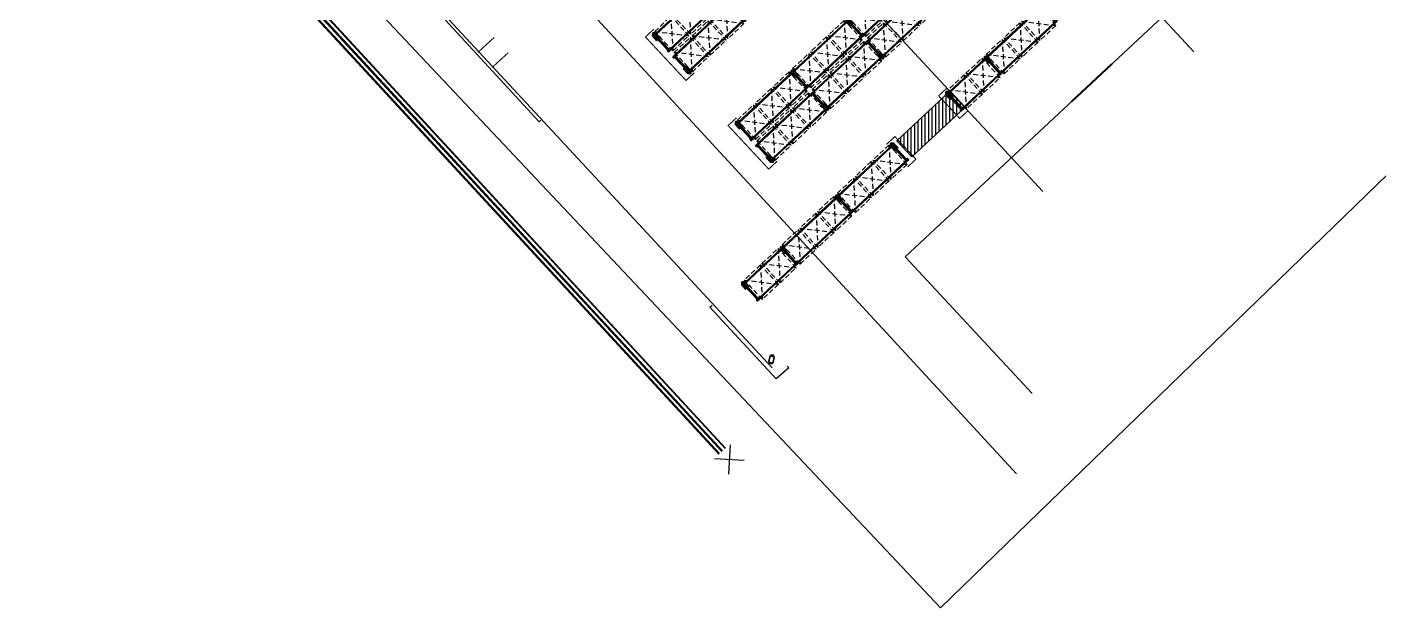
# Model space of a CAD drawing. Header units: millimetres. Extents: x 13 to 166, y 58 to 179.
# Drawn here: x 74 to 135.3, y 58.3 to 84.7 of the extents above; entities that cross this region are included whole.
import ezdxf

# ---------------------------------------------------------------- set-up
doc = ezdxf.new("R2010")
doc.units = ezdxf.units.MM
doc.linetypes.add('12_13_14_SB-E17-AR-A01_A02_A03-A$0$DASHED2', pattern=[0.375, 0.25, -0.125])
doc.linetypes.add('DASHED', pattern=[817.52, 545.02, -272.5])
for name, color, linetype in [('Rack Mecalux 2300mm (MVA-VLZ)', 5, 'Continuous'), ('Rack Mecalux 3300mm (MVA-VLZ)', 5, 'Continuous'), ('Rejas', 1, 'Continuous')]:
    doc.layers.add(name, color=color, linetype=linetype)

# ---------------------------------------------------------------- blocks, each defined once
blk = doc.blocks.new('Rack 3300mm Sistema Mecalux REFORZADO 100mm')
at = {"color": 252}
for p, q in [((2137.489959, 1281.825612), (2137.489959, 1281.880612)), ((2137.494959, 1281.885612), (2137.639359, 1281.885612)), ((2137.517159, 1281.805612), (2137.509959, 1281.805612)), ((2137.530331, 1281.75047), (2137.567135, 1281.75047)), ((2137.624359, 1281.805612), (2137.617159, 1281.805612)), ((2140.938359, 1281.881862), (2137.620359, 1281.881862)), ((2140.929359, 1281.836862), (2137.629359, 1281.836862)), ((2137.644359, 1281.880612), (2137.644359, 1281.825612)), ((2140.914359, 1281.880612), (2140.914359, 1281.825612)), ((2141.063759, 1281.885612), (2140.919359, 1281.885612)), ((2140.934359, 1281.805612), (2140.941559, 1281.805612)), ((2141.028386, 1281.75047), (2140.991583, 1281.75047)), ((2141.041559, 1281.805612), (2141.048759, 1281.805612)), ((2141.068759, 1281.825612), (2141.068759, 1281.880612)), ((2137.517159, 1280.960112), (2137.509959, 1280.960112)), ((2137.603986, 1281.015253), (2137.567183, 1281.015253)), ((2137.624359, 1280.960112), (2137.617159, 1280.960112)), ((2140.934359, 1280.960112), (2140.941559, 1280.960112)), ((2140.954731, 1281.015253), (2140.991535, 1281.015253)), ((2141.041559, 1280.960112), (2141.048759, 1280.960112)), ((2137.489959, 1280.940112), (2137.489959, 1280.885112)), ((2137.494959, 1280.880112), (2137.639359, 1280.880112)), ((2140.938359, 1280.883862), (2137.620359, 1280.883862)), ((2140.929359, 1280.928862), (2137.629359, 1280.928862)), ((2137.644359, 1280.885112), (2137.644359, 1280.940112)), ((2140.914359, 1280.885112), (2140.914359, 1280.940112)), ((2141.063759, 1280.880112), (2140.919359, 1280.880112)), ((2141.068759, 1280.940112), (2141.068759, 1280.885112))]:
    blk.add_line(p, q, dxfattribs=at)
at = {"color": 252, "lineweight": 30}
for p, q in [((2137.517159, 1281.859103), (2137.517159, 1281.878539)), ((2137.517159, 1281.791319), (2137.517159, 1281.810754)), ((2137.528829, 1281.845578), (2137.518661, 1281.85553)), ((2137.528829, 1281.777793), (2137.518661, 1281.787746)), ((2137.527409, 1281.882289), (2137.520909, 1281.882289)), ((2137.527409, 1281.814504), (2137.520909, 1281.814504)), ((2137.526581, 1281.814504), (2137.521301, 1281.814504)), ((2137.526581, 1281.74672), (2137.521301, 1281.74672)), ((2137.549812, 1281.882289), (2137.527409, 1281.882289)), ((2137.549812, 1281.814504), (2137.527409, 1281.814504)), ((2137.530331, 1281.836539), (2137.530331, 1281.842004)), ((2137.530331, 1281.828539), (2137.530331, 1281.836539)), ((2137.530331, 1281.828539), (2137.530331, 1281.818254)), ((2137.530331, 1281.768754), (2137.530331, 1281.77422)), ((2137.530331, 1281.760754), (2137.530331, 1281.768754)), ((2137.530331, 1281.760754), (2137.530331, 1281.75047)), ((2137.543909, 1281.882289), (2137.550267, 1281.882289)), ((2137.543909, 1281.814504), (2137.550267, 1281.814504)), ((2137.576883, 1281.879562), (2137.557435, 1281.879562)), ((2137.576883, 1281.811778), (2137.557435, 1281.811778)), ((2137.584506, 1281.882289), (2137.606909, 1281.882289)), ((2137.584506, 1281.814504), (2137.606909, 1281.814504)), ((2137.603986, 1281.836539), (2137.603986, 1281.842004)), ((2137.603986, 1281.828539), (2137.603986, 1281.836539)), ((2137.603986, 1281.828539), (2137.603986, 1281.818254)), ((2137.603986, 1281.768754), (2137.603986, 1281.77422)), ((2137.603986, 1281.760754), (2137.603986, 1281.768754)), ((2137.603986, 1281.760754), (2137.603986, 1281.75047)), ((2137.605489, 1281.845578), (2137.615656, 1281.85553)), ((2137.605489, 1281.777793), (2137.615656, 1281.787746)), ((2137.606909, 1281.882289), (2137.613409, 1281.882289)), ((2137.606909, 1281.814504), (2137.613409, 1281.814504)), ((2137.607736, 1281.814504), (2137.613017, 1281.814504)), ((2137.607736, 1281.74672), (2137.613017, 1281.74672)), ((2137.617159, 1281.859103), (2137.617159, 1281.878539)), ((2137.617159, 1281.791319), (2137.617159, 1281.810754)), ((2140.941559, 1281.859103), (2140.941559, 1281.878539)), ((2140.941559, 1281.791319), (2140.941559, 1281.810754)), ((2140.953229, 1281.845578), (2140.943061, 1281.85553)), ((2140.953229, 1281.777793), (2140.943061, 1281.787746)), ((2140.951809, 1281.882289), (2140.945309, 1281.882289)), ((2140.951809, 1281.814504), (2140.945309, 1281.814504)), ((2140.950981, 1281.814504), (2140.945701, 1281.814504)), ((2140.950981, 1281.74672), (2140.945701, 1281.74672)), ((2140.974212, 1281.882289), (2140.951809, 1281.882289)), ((2140.974212, 1281.814504), (2140.951809, 1281.814504)), ((2140.954731, 1281.836539), (2140.954731, 1281.842004)), ((2140.954731, 1281.828539), (2140.954731, 1281.836539)), ((2140.954731, 1281.828539), (2140.954731, 1281.818254)), ((2140.954731, 1281.768754), (2140.954731, 1281.77422)), ((2140.954731, 1281.760754), (2140.954731, 1281.768754)), ((2140.954731, 1281.760754), (2140.954731, 1281.75047)), ((2140.981835, 1281.879562), (2141.001283, 1281.879562)), ((2140.981835, 1281.811778), (2141.001283, 1281.811778)), ((2141.014809, 1281.882289), (2141.008451, 1281.882289)), ((2141.014809, 1281.814504), (2141.008451, 1281.814504)), ((2141.008906, 1281.882289), (2141.031309, 1281.882289)), ((2141.008906, 1281.814504), (2141.031309, 1281.814504)), ((2141.028386, 1281.836539), (2141.028386, 1281.842004)), ((2141.028386, 1281.828539), (2141.028386, 1281.836539)), ((2141.028386, 1281.828539), (2141.028386, 1281.818254)), ((2141.028386, 1281.768754), (2141.028386, 1281.77422)), ((2141.028386, 1281.760754), (2141.028386, 1281.768754)), ((2141.028386, 1281.760754), (2141.028386, 1281.75047)), ((2141.029889, 1281.845578), (2141.040056, 1281.85553)), ((2141.029889, 1281.777793), (2141.040056, 1281.787746)), ((2141.031309, 1281.882289), (2141.037809, 1281.882289)), ((2141.031309, 1281.814504), (2141.037809, 1281.814504)), ((2141.032136, 1281.814504), (2141.037417, 1281.814504)), ((2141.032136, 1281.74672), (2141.037417, 1281.74672)), ((2141.041559, 1281.859103), (2141.041559, 1281.878539)), ((2141.041559, 1281.791319), (2141.041559, 1281.810754)), ((2137.517159, 1280.974404), (2137.517159, 1280.954969)), ((2137.528829, 1280.98793), (2137.518661, 1280.977977)), ((2137.527409, 1280.951219), (2137.520909, 1280.951219)), ((2137.526581, 1281.019003), (2137.521301, 1281.019003)), ((2137.526581, 1280.951219), (2137.521301, 1280.951219)), ((2137.549812, 1280.951219), (2137.527409, 1280.951219)), ((2137.530331, 1281.004969), (2137.530331, 1281.015253)), ((2137.530331, 1281.004969), (2137.530331, 1280.996969)), ((2137.530331, 1280.996969), (2137.530331, 1280.991503)), ((2137.530331, 1280.937184), (2137.530331, 1280.947469)), ((2137.543909, 1280.951219), (2137.550267, 1280.951219)), ((2137.576883, 1280.953945), (2137.557435, 1280.953945)), ((2137.584506, 1280.951219), (2137.606909, 1280.951219)), ((2137.603986, 1281.004969), (2137.603986, 1281.015253)), ((2137.603986, 1281.004969), (2137.603986, 1280.996969)), ((2137.603986, 1280.996969), (2137.603986, 1280.991503)), ((2137.603986, 1280.937184), (2137.603986, 1280.947469)), ((2137.605489, 1280.98793), (2137.615656, 1280.977977)), ((2137.606909, 1280.951219), (2137.613409, 1280.951219)), ((2137.607736, 1281.019003), (2137.613017, 1281.019003)), ((2137.607736, 1280.951219), (2137.613017, 1280.951219)), ((2137.617159, 1280.974404), (2137.617159, 1280.954969)), ((2140.941559, 1280.974404), (2140.941559, 1280.954969)), ((2140.953229, 1280.98793), (2140.943061, 1280.977977)), ((2140.951809, 1280.951219), (2140.945309, 1280.951219)), ((2140.950981, 1281.019003), (2140.945701, 1281.019003)), ((2140.950981, 1280.951219), (2140.945701, 1280.951219)), ((2140.974212, 1280.951219), (2140.951809, 1280.951219)), ((2140.954731, 1281.004969), (2140.954731, 1281.015253)), ((2140.954731, 1281.004969), (2140.954731, 1280.996969)), ((2140.954731, 1280.996969), (2140.954731, 1280.991503)), ((2140.954731, 1280.937184), (2140.954731, 1280.947469)), ((2140.981835, 1280.953945), (2141.001283, 1280.953945)), ((2141.014809, 1280.951219), (2141.008451, 1280.951219)), ((2141.008906, 1280.951219), (2141.031309, 1280.951219)), ((2141.028386, 1281.004969), (2141.028386, 1281.015253)), ((2141.028386, 1281.004969), (2141.028386, 1280.996969)), ((2141.028386, 1280.996969), (2141.028386, 1280.991503)), ((2141.028386, 1280.937184), (2141.028386, 1280.947469)), ((2141.029889, 1280.98793), (2141.040056, 1280.977977)), ((2141.031309, 1280.951219), (2141.037809, 1280.951219)), ((2141.032136, 1281.019003), (2141.037417, 1281.019003)), ((2141.032136, 1280.951219), (2141.037417, 1280.951219)), ((2141.041559, 1280.974404), (2141.041559, 1280.954969)), ((2137.517159, 1280.90662), (2137.517159, 1280.887184)), ((2137.528829, 1280.920146), (2137.518661, 1280.910193)), ((2137.527409, 1280.883434), (2137.520909, 1280.883434)), ((2137.549812, 1280.883434), (2137.527409, 1280.883434)), ((2137.530331, 1280.937184), (2137.530331, 1280.929184)), ((2137.530331, 1280.929184), (2137.530331, 1280.923719)), ((2137.543909, 1280.883434), (2137.550267, 1280.883434)), ((2137.576883, 1280.886161), (2137.557435, 1280.886161)), ((2137.584506, 1280.883434), (2137.606909, 1280.883434)), ((2137.603986, 1280.937184), (2137.603986, 1280.929184)), ((2137.603986, 1280.929184), (2137.603986, 1280.923719)), ((2137.605489, 1280.920146), (2137.615656, 1280.910193)), ((2137.606909, 1280.883434), (2137.613409, 1280.883434)), ((2137.617159, 1280.90662), (2137.617159, 1280.887184)), ((2140.941559, 1280.90662), (2140.941559, 1280.887184)), ((2140.953229, 1280.920146), (2140.943061, 1280.910193)), ((2140.951809, 1280.883434), (2140.945309, 1280.883434)), ((2140.974212, 1280.883434), (2140.951809, 1280.883434)), ((2140.954731, 1280.937184), (2140.954731, 1280.929184)), ((2140.954731, 1280.929184), (2140.954731, 1280.923719)), ((2140.981835, 1280.886161), (2141.001283, 1280.886161)), ((2141.014809, 1280.883434), (2141.008451, 1280.883434)), ((2141.008906, 1280.883434), (2141.031309, 1280.883434)), ((2141.028386, 1280.937184), (2141.028386, 1280.929184)), ((2141.028386, 1280.929184), (2141.028386, 1280.923719)), ((2141.029889, 1280.920146), (2141.040056, 1280.910193)), ((2141.031309, 1280.883434), (2141.037809, 1280.883434)), ((2141.041559, 1280.90662), (2141.041559, 1280.887184))]:
    blk.add_line(p, q, dxfattribs=at)
at = {"color": 253, "linetype": '12_13_14_SB-E17-AR-A01_A02_A03-A$0$DASHED2', "ltscale": 0.9}
for p, q in [((2137.679359, 1281.982862), (2137.679359, 1280.782862)), ((2137.679359, 1281.982862), (2138.679359, 1281.982862)), ((2138.679359, 1280.782862), (2137.679359, 1281.982862)), ((2137.679359, 1280.782862), (2138.679359, 1281.982862)), ((2138.679359, 1281.982862), (2138.679359, 1280.782862)), ((2138.779359, 1281.982862), (2138.779359, 1280.782862)), ((2138.779359, 1281.982862), (2139.779359, 1281.982862)), ((2139.779359, 1280.782862), (2138.779359, 1281.982862)), ((2138.779359, 1280.782862), (2139.779359, 1281.982862)), ((2139.779359, 1281.982862), (2139.779359, 1280.782862)), ((2140.879359, 1281.982862), (2139.879359, 1281.982862)), ((2139.879359, 1281.982862), (2139.879359, 1280.782862)), ((2139.879359, 1280.782862), (2140.879359, 1281.982862)), ((2140.879359, 1280.782862), (2139.879359, 1281.982862)), ((2140.879359, 1281.982862), (2140.879359, 1280.782862)), ((2137.679359, 1280.782862), (2138.679359, 1280.782862)), ((2138.779359, 1280.782862), (2139.779359, 1280.782862)), ((2140.879359, 1280.782862), (2139.879359, 1280.782862))]:
    blk.add_line(p, q, dxfattribs=at)
at = {"color": 252}
for points in [[(2137.504959, 1281.845612), (2137.509289, 1281.843112), (2137.509289, 1281.838112), (2137.504959, 1281.835612), (2137.500629, 1281.838112), (2137.500629, 1281.843112)], [(2137.530331, 1281.77422), (2137.567135, 1281.77422), (2137.567135, 1280.991448), (2137.530331, 1280.991503)], [(2137.603986, 1281.77422), (2137.567135, 1281.77422), (2137.567135, 1280.991448), (2137.603986, 1280.991503)], [(2137.629359, 1281.845612), (2137.625029, 1281.843112), (2137.625029, 1281.838112), (2137.629359, 1281.835612), (2137.633689, 1281.838112), (2137.633689, 1281.843112)], [(2140.929359, 1281.845612), (2140.933689, 1281.843112), (2140.933689, 1281.838112), (2140.929359, 1281.835612), (2140.925029, 1281.838112), (2140.925029, 1281.843112)], [(2140.954731, 1281.77422), (2140.991583, 1281.77422), (2140.991583, 1280.991448), (2140.954731, 1280.991503)], [(2141.028386, 1281.77422), (2140.991583, 1281.77422), (2140.991583, 1280.991448), (2141.028386, 1280.991503)], [(2141.053759, 1281.845612), (2141.049429, 1281.843112), (2141.049429, 1281.838112), (2141.053759, 1281.835612), (2141.058089, 1281.838112), (2141.058089, 1281.843112)], [(2137.504959, 1280.920112), (2137.509289, 1280.922612), (2137.509289, 1280.927612), (2137.504959, 1280.930112), (2137.500629, 1280.927612), (2137.500629, 1280.922612)], [(2137.629359, 1280.920112), (2137.625029, 1280.922612), (2137.625029, 1280.927612), (2137.629359, 1280.930112), (2137.633689, 1280.927612), (2137.633689, 1280.922612)], [(2140.929359, 1280.920112), (2140.933689, 1280.922612), (2140.933689, 1280.927612), (2140.929359, 1280.930112), (2140.925029, 1280.927612), (2140.925029, 1280.922612)], [(2141.053759, 1280.920112), (2141.049429, 1280.922612), (2141.049429, 1280.927612), (2141.053759, 1280.930112), (2141.058089, 1280.927612), (2141.058089, 1280.922612)]]:
    blk.add_lwpolyline(points, close=True, dxfattribs=at)
for points in [[(2137.614359, 1281.881862), (2137.624359, 1281.881862, -0.414214), (2137.629359, 1281.876862), (2137.629359, 1281.831862)], [(2137.614359, 1281.881862), (2137.624359, 1281.881862, -0.414214), (2137.629359, 1281.876862), (2137.629359, 1281.831862)], [(2140.944359, 1281.881862), (2140.934359, 1281.881862, 0.414214), (2140.929359, 1281.876862), (2140.929359, 1281.831862)], [(2140.944359, 1281.881862), (2140.934359, 1281.881862, 0.414214), (2140.929359, 1281.876862), (2140.929359, 1281.831862)], [(2137.614359, 1280.883862), (2137.624359, 1280.883862, 0.414214), (2137.629359, 1280.888862), (2137.629359, 1280.933862)], [(2137.614359, 1280.883862), (2137.624359, 1280.883862, 0.414214), (2137.629359, 1280.888862), (2137.629359, 1280.933862)], [(2140.944359, 1280.883862), (2140.934359, 1280.883862, -0.414214), (2140.929359, 1280.888862), (2140.929359, 1280.933862)], [(2140.944359, 1280.883862), (2140.934359, 1280.883862, -0.414214), (2140.929359, 1280.888862), (2140.929359, 1280.933862)]]:
    blk.add_lwpolyline(points, format="xyb", dxfattribs=at)
for centre in [(2137.504959, 1281.840612), (2137.629359, 1281.840612), (2140.929359, 1281.840612), (2141.053759, 1281.840612), (2137.504959, 1280.925112), (2137.629359, 1280.925112), (2140.929359, 1280.925112), (2141.053759, 1280.925112)]:
    blk.add_circle(centre, 0.00634, dxfattribs=at)
for centre, radius, start, end in [((2137.494959, 1281.880612), 0.005, 90, 180), ((2137.509959, 1281.825612), 0.02, 180, 270), ((2137.624359, 1281.825612), 0.02, 270, 0), ((2137.639359, 1281.880612), 0.005, 0, 90), ((2140.919359, 1281.880612), 0.005, 90, 180), ((2140.934359, 1281.825612), 0.02, 180, 270), ((2141.048759, 1281.825612), 0.02, 270, 0), ((2141.063759, 1281.880612), 0.005, 0, 90), ((2137.509959, 1280.940112), 0.02, 90, 180), ((2137.624359, 1280.940112), 0.02, 0, 90), ((2140.934359, 1280.940112), 0.02, 90, 180), ((2141.048759, 1280.940112), 0.02, 0, 90), ((2137.494959, 1280.885112), 0.005, 180, 270), ((2137.639359, 1280.885112), 0.005, 270, 0), ((2140.919359, 1280.885112), 0.005, 180, 270), ((2141.063759, 1280.885112), 0.005, 270, 0)]:
    blk.add_arc(centre, radius, start, end, dxfattribs=at)
at = {"color": 252, "lineweight": 30}
for centre, radius, start, end in [((2137.520909, 1281.878539), 0.00375, 90, 180), ((2137.522159, 1281.859103), 0.005, 180, 225.612866), ((2137.520909, 1281.810754), 0.00375, 90, 180), ((2137.522159, 1281.791319), 0.005, 180, 225.612866), ((2137.526581, 1281.818254), 0.00375, 270, 360), ((2137.526581, 1281.75047), 0.00375, 270, 360), ((2137.525331, 1281.842004), 0.005, 0, 45.612866), ((2137.525331, 1281.77422), 0.005, 0, 45.612866), ((2137.549771, 1281.873766), 0.008522, 51.41193, 89.722789), ((2137.549771, 1281.805982), 0.008522, 51.41193, 89.722789), ((2137.557435, 1281.883312), 0.00375, 225, 270.368448), ((2137.557435, 1281.815528), 0.00375, 225, 270.368448), ((2137.576883, 1281.883312), 0.00375, 269.631552, 315), ((2137.576883, 1281.815528), 0.00375, 269.631552, 315), ((2137.584547, 1281.873766), 0.008522, 90.277211, 128.58807), ((2137.584547, 1281.805982), 0.008522, 90.277211, 128.58807), ((2137.608986, 1281.842004), 0.005, 134.387134, 180), ((2137.607736, 1281.818254), 0.00375, 180, 270), ((2137.608986, 1281.77422), 0.005, 134.387134, 180), ((2137.607736, 1281.75047), 0.00375, 180, 270), ((2137.613409, 1281.878539), 0.00375, 0, 90), ((2137.613409, 1281.810754), 0.00375, 0, 90), ((2137.612159, 1281.859103), 0.005, 314.387134, 0), ((2137.612159, 1281.791319), 0.005, 314.387134, 0), ((2140.945309, 1281.878539), 0.00375, 90, 180), ((2140.946559, 1281.859103), 0.005, 180, 225.612866), ((2140.945309, 1281.810754), 0.00375, 90, 180), ((2140.946559, 1281.791319), 0.005, 180, 225.612866), ((2140.950981, 1281.818254), 0.00375, 270, 360), ((2140.950981, 1281.75047), 0.00375, 270, 360), ((2140.949731, 1281.842004), 0.005, 0, 45.612866), ((2140.949731, 1281.77422), 0.005, 0, 45.612866), ((2140.974171, 1281.873766), 0.008522, 51.41193, 89.722789), ((2140.974171, 1281.805982), 0.008522, 51.41193, 89.722789), ((2140.981835, 1281.883312), 0.00375, 225, 270.368448), ((2140.981835, 1281.815528), 0.00375, 225, 270.368448), ((2141.001283, 1281.883312), 0.00375, 269.631552, 315), ((2141.001283, 1281.815528), 0.00375, 269.631552, 315), ((2141.008947, 1281.873766), 0.008522, 90.277211, 128.58807), ((2141.008947, 1281.805982), 0.008522, 90.277211, 128.58807), ((2141.033386, 1281.842004), 0.005, 134.387134, 180), ((2141.032136, 1281.818254), 0.00375, 180, 270), ((2141.033386, 1281.77422), 0.005, 134.387134, 180), ((2141.032136, 1281.75047), 0.00375, 180, 270), ((2141.037809, 1281.878539), 0.00375, 0, 90), ((2141.037809, 1281.810754), 0.00375, 0, 90), ((2141.036559, 1281.859103), 0.005, 314.387134, 0), ((2141.036559, 1281.791319), 0.005, 314.387134, 0), ((2137.522159, 1280.974404), 0.005, 134.387134, 180), ((2137.520909, 1280.954969), 0.00375, 180, 270), ((2137.526581, 1281.015253), 0.00375, 0, 90), ((2137.526581, 1280.947469), 0.00375, 0, 90), ((2137.525331, 1280.991503), 0.005, 314.387134, 360), ((2137.549771, 1280.959741), 0.008522, 270.277211, 308.58807), ((2137.557435, 1280.950195), 0.00375, 89.631552, 135), ((2137.576883, 1280.950195), 0.00375, 45, 90.368448), ((2137.584547, 1280.959741), 0.008522, 231.41193, 269.722789), ((2137.607736, 1281.015253), 0.00375, 90, 180), ((2137.608986, 1280.991503), 0.005, 180, 225.612866), ((2137.607736, 1280.947469), 0.00375, 90, 180), ((2137.613409, 1280.954969), 0.00375, 270, 0), ((2137.612159, 1280.974404), 0.005, 0, 45.612866), ((2140.946559, 1280.974404), 0.005, 134.387134, 180), ((2140.945309, 1280.954969), 0.00375, 180, 270), ((2140.950981, 1281.015253), 0.00375, 0, 90), ((2140.950981, 1280.947469), 0.00375, 0, 90), ((2140.949731, 1280.991503), 0.005, 314.387134, 360), ((2140.974171, 1280.959741), 0.008522, 270.277211, 308.58807), ((2140.981835, 1280.950195), 0.00375, 89.631552, 135), ((2141.001283, 1280.950195), 0.00375, 45, 90.368448), ((2141.008947, 1280.959741), 0.008522, 231.41193, 269.722789), ((2141.032136, 1281.015253), 0.00375, 90, 180), ((2141.033386, 1280.991503), 0.005, 180, 225.612866), ((2141.032136, 1280.947469), 0.00375, 90, 180), ((2141.037809, 1280.954969), 0.00375, 270, 0), ((2141.036559, 1280.974404), 0.005, 0, 45.612866), ((2137.522159, 1280.90662), 0.005, 134.387134, 180), ((2137.520909, 1280.887184), 0.00375, 180, 270), ((2137.525331, 1280.923719), 0.005, 314.387134, 360), ((2137.549771, 1280.891957), 0.008522, 270.277211, 308.58807), ((2137.557435, 1280.882411), 0.00375, 89.631552, 135), ((2137.576883, 1280.882411), 0.00375, 45, 90.368448), ((2137.584547, 1280.891957), 0.008522, 231.41193, 269.722789), ((2137.608986, 1280.923719), 0.005, 180, 225.612866), ((2137.613409, 1280.887184), 0.00375, 270, 0), ((2137.612159, 1280.90662), 0.005, 0, 45.612866), ((2140.946559, 1280.90662), 0.005, 134.387134, 180), ((2140.945309, 1280.887184), 0.00375, 180, 270), ((2140.949731, 1280.923719), 0.005, 314.387134, 360), ((2140.974171, 1280.891957), 0.008522, 270.277211, 308.58807), ((2140.981835, 1280.882411), 0.00375, 89.631552, 135), ((2141.001283, 1280.882411), 0.00375, 45, 90.368448), ((2141.008947, 1280.891957), 0.008522, 231.41193, 269.722789), ((2141.033386, 1280.923719), 0.005, 180, 225.612866), ((2141.037809, 1280.887184), 0.00375, 270, 0), ((2141.036559, 1280.90662), 0.005, 0, 45.612866)]:
    blk.add_arc(centre, radius, start, end, dxfattribs=at)
at = {"layer": 'Defpoints', "color": 252}
for points in [[(2137.487455, 1280.915225), (2137.487455, 1281.099384), (2137.477455, 1281.160225), (2137.467455, 1281.160225), (2137.467455, 1280.880225), (2137.487455, 1280.880225)], [(2137.646862, 1280.915225), (2137.646862, 1281.099384), (2137.656862, 1281.160225), (2137.666862, 1281.160225), (2137.666862, 1280.880225), (2137.646862, 1280.880225)], [(2140.911855, 1280.915225), (2140.911855, 1281.099384), (2140.901855, 1281.160225), (2140.891855, 1281.160225), (2140.891855, 1280.880225), (2140.911855, 1280.880225)], [(2141.071262, 1280.915225), (2141.071262, 1281.099384), (2141.081262, 1281.160225), (2141.091262, 1281.160225), (2141.091262, 1280.880225), (2141.071262, 1280.880225)]]:
    blk.add_lwpolyline(points, dxfattribs=at)
at = {"layer": 'Defpoints', "color": 252, "lineweight": 30, "ltscale": 5}
for points in [[(2137.487341, 1280.918839), (2137.487341, 1280.880339), (2137.553017, 1280.814664, 0.414214), (2137.581301, 1280.814664), (2137.646862, 1280.880225), (2137.646862, 1280.918725)], [(2141.071376, 1280.918839), (2141.071376, 1280.880339), (2141.005701, 1280.814664, -0.414214), (2140.977417, 1280.814664), (2140.911855, 1280.880225), (2140.911855, 1280.918725)]]:
    blk.add_lwpolyline(points, format="xyb", dxfattribs=at)
blk = doc.blocks.new('Rack 2300mm Sistema Mecalux REFORZADO 100mm')
at = {"color": 252}
for p, q in [((2124.300319, 1283.587506), (2124.300319, 1283.642506)), ((2124.305319, 1283.647506), (2124.449719, 1283.647506)), ((2124.327519, 1283.567506), (2124.320319, 1283.567506)), ((2124.340692, 1283.512365), (2124.377495, 1283.512365)), ((2124.434719, 1283.567506), (2124.427519, 1283.567506)), ((2126.698719, 1283.643756), (2124.430719, 1283.643756)), ((2126.689719, 1283.603757), (2124.439719, 1283.603757)), ((2124.454719, 1283.642506), (2124.454719, 1283.587506)), ((2126.674719, 1283.642506), (2126.674719, 1283.587506)), ((2126.824119, 1283.647506), (2126.679719, 1283.647506)), ((2126.694719, 1283.567506), (2126.701919, 1283.567506)), ((2126.788747, 1283.512365), (2126.751944, 1283.512365)), ((2126.801919, 1283.567506), (2126.809119, 1283.567506)), ((2126.829119, 1283.587506), (2126.829119, 1283.642506)), ((2124.300319, 1282.702006), (2124.300319, 1282.647006)), ((2124.305319, 1282.642006), (2124.449719, 1282.642006)), ((2124.327519, 1282.722006), (2124.320319, 1282.722006)), ((2124.414347, 1282.777147), (2124.377544, 1282.777147)), ((2124.434719, 1282.722006), (2124.427519, 1282.722006)), ((2126.698719, 1282.645756), (2124.430719, 1282.645756)), ((2126.689719, 1282.685756), (2124.439719, 1282.685756)), ((2124.454719, 1282.647006), (2124.454719, 1282.702006)), ((2126.674719, 1282.647006), (2126.674719, 1282.702006)), ((2126.824119, 1282.642006), (2126.679719, 1282.642006)), ((2126.694719, 1282.722006), (2126.701919, 1282.722006)), ((2126.715092, 1282.777147), (2126.751895, 1282.777147)), ((2126.801919, 1282.722006), (2126.809119, 1282.722006)), ((2126.829119, 1282.702006), (2126.829119, 1282.647006))]:
    blk.add_line(p, q, dxfattribs=at)
at = {"color": 252, "lineweight": 30}
for p, q in [((2124.327519, 1283.620997), (2124.327519, 1283.640433)), ((2124.327519, 1283.553213), (2124.327519, 1283.572649)), ((2124.339189, 1283.607472), (2124.329022, 1283.617424)), ((2124.339189, 1283.539688), (2124.329022, 1283.54964)), ((2124.337769, 1283.644183), (2124.331269, 1283.644183)), ((2124.337769, 1283.576399), (2124.331269, 1283.576399)), ((2124.336942, 1283.576399), (2124.331661, 1283.576399)), ((2124.336942, 1283.508615), (2124.331661, 1283.508615)), ((2124.360173, 1283.644183), (2124.337769, 1283.644183)), ((2124.360173, 1283.576399), (2124.337769, 1283.576399)), ((2124.340692, 1283.598433), (2124.340692, 1283.603899)), ((2124.340692, 1283.590433), (2124.340692, 1283.598433)), ((2124.340692, 1283.590433), (2124.340692, 1283.580149)), ((2124.340692, 1283.530649), (2124.340692, 1283.536115)), ((2124.340692, 1283.522649), (2124.340692, 1283.530649)), ((2124.340692, 1283.522649), (2124.340692, 1283.512365)), ((2124.354269, 1283.644183), (2124.360627, 1283.644183)), ((2124.354269, 1283.576399), (2124.360627, 1283.576399)), ((2124.387244, 1283.641456), (2124.367795, 1283.641456)), ((2124.387244, 1283.573672), (2124.367795, 1283.573672)), ((2124.394866, 1283.644183), (2124.417269, 1283.644183)), ((2124.394866, 1283.576399), (2124.417269, 1283.576399)), ((2124.414347, 1283.598433), (2124.414347, 1283.603899)), ((2124.414347, 1283.590433), (2124.414347, 1283.598433)), ((2124.414347, 1283.590433), (2124.414347, 1283.580149)), ((2124.414347, 1283.530649), (2124.414347, 1283.536115)), ((2124.414347, 1283.522649), (2124.414347, 1283.530649)), ((2124.414347, 1283.522649), (2124.414347, 1283.512365)), ((2124.415849, 1283.607472), (2124.426017, 1283.617424)), ((2124.415849, 1283.539688), (2124.426017, 1283.54964)), ((2124.417269, 1283.644183), (2124.423769, 1283.644183)), ((2124.417269, 1283.576399), (2124.423769, 1283.576399)), ((2124.418097, 1283.576399), (2124.423377, 1283.576399)), ((2124.418097, 1283.508615), (2124.423377, 1283.508615)), ((2124.427519, 1283.620997), (2124.427519, 1283.640433)), ((2124.427519, 1283.553213), (2124.427519, 1283.572649)), ((2126.701919, 1283.620997), (2126.701919, 1283.640433)), ((2126.701919, 1283.553213), (2126.701919, 1283.572649)), ((2126.713589, 1283.607472), (2126.703422, 1283.617424)), ((2126.713589, 1283.539688), (2126.703422, 1283.54964)), ((2126.712169, 1283.644183), (2126.705669, 1283.644183)), ((2126.712169, 1283.576399), (2126.705669, 1283.576399)), ((2126.711342, 1283.576399), (2126.706061, 1283.576399)), ((2126.711342, 1283.508615), (2126.706061, 1283.508615)), ((2126.734573, 1283.644183), (2126.712169, 1283.644183)), ((2126.734573, 1283.576399), (2126.712169, 1283.576399)), ((2126.715092, 1283.598433), (2126.715092, 1283.603899)), ((2126.715092, 1283.590433), (2126.715092, 1283.598433)), ((2126.715092, 1283.590433), (2126.715092, 1283.580149)), ((2126.715092, 1283.530649), (2126.715092, 1283.536115)), ((2126.715092, 1283.522649), (2126.715092, 1283.530649)), ((2126.715092, 1283.522649), (2126.715092, 1283.512365)), ((2126.742195, 1283.641456), (2126.761644, 1283.641456)), ((2126.742195, 1283.573672), (2126.761644, 1283.573672)), ((2126.775169, 1283.644183), (2126.768812, 1283.644183)), ((2126.775169, 1283.576399), (2126.768812, 1283.576399)), ((2126.769266, 1283.644183), (2126.791669, 1283.644183)), ((2126.769266, 1283.576399), (2126.791669, 1283.576399)), ((2126.788747, 1283.598433), (2126.788747, 1283.603899)), ((2126.788747, 1283.590433), (2126.788747, 1283.598433)), ((2126.788747, 1283.590433), (2126.788747, 1283.580149)), ((2126.788747, 1283.530649), (2126.788747, 1283.536115)), ((2126.788747, 1283.522649), (2126.788747, 1283.530649)), ((2126.788747, 1283.522649), (2126.788747, 1283.512365)), ((2126.790249, 1283.607472), (2126.800417, 1283.617424)), ((2126.790249, 1283.539688), (2126.800417, 1283.54964)), ((2126.791669, 1283.644183), (2126.798169, 1283.644183)), ((2126.791669, 1283.576399), (2126.798169, 1283.576399)), ((2126.792497, 1283.576399), (2126.797777, 1283.576399)), ((2126.792497, 1283.508615), (2126.797777, 1283.508615)), ((2126.801919, 1283.620997), (2126.801919, 1283.640433)), ((2126.801919, 1283.553213), (2126.801919, 1283.572649)), ((2124.336942, 1282.780897), (2124.331661, 1282.780897)), ((2124.418097, 1282.780897), (2124.423377, 1282.780897)), ((2126.711342, 1282.780897), (2126.706061, 1282.780897)), ((2126.792497, 1282.780897), (2126.797777, 1282.780897)), ((2124.327519, 1282.736298), (2124.327519, 1282.716863)), ((2124.327519, 1282.668514), (2124.327519, 1282.649079)), ((2124.339189, 1282.749824), (2124.329022, 1282.739872)), ((2124.339189, 1282.68204), (2124.329022, 1282.672087)), ((2124.337769, 1282.713113), (2124.331269, 1282.713113)), ((2124.337769, 1282.645329), (2124.331269, 1282.645329)), ((2124.336942, 1282.713113), (2124.331661, 1282.713113)), ((2124.360173, 1282.713113), (2124.337769, 1282.713113)), ((2124.360173, 1282.645329), (2124.337769, 1282.645329)), ((2124.340692, 1282.766863), (2124.340692, 1282.777147)), ((2124.340692, 1282.766863), (2124.340692, 1282.758863)), ((2124.340692, 1282.758863), (2124.340692, 1282.753397)), ((2124.340692, 1282.699079), (2124.340692, 1282.709363)), ((2124.340692, 1282.699079), (2124.340692, 1282.691079)), ((2124.340692, 1282.691079), (2124.340692, 1282.685613)), ((2124.354269, 1282.713113), (2124.360627, 1282.713113)), ((2124.354269, 1282.645329), (2124.360627, 1282.645329)), ((2124.387244, 1282.715839), (2124.367795, 1282.715839)), ((2124.387244, 1282.648055), (2124.367795, 1282.648055)), ((2124.394866, 1282.713113), (2124.417269, 1282.713113)), ((2124.394866, 1282.645329), (2124.417269, 1282.645329)), ((2124.414347, 1282.766863), (2124.414347, 1282.777147)), ((2124.414347, 1282.766863), (2124.414347, 1282.758863)), ((2124.414347, 1282.758863), (2124.414347, 1282.753397)), ((2124.414347, 1282.699079), (2124.414347, 1282.709363)), ((2124.414347, 1282.699079), (2124.414347, 1282.691079)), ((2124.414347, 1282.691079), (2124.414347, 1282.685613)), ((2124.415849, 1282.749824), (2124.426017, 1282.739872)), ((2124.415849, 1282.68204), (2124.426017, 1282.672087)), ((2124.417269, 1282.713113), (2124.423769, 1282.713113)), ((2124.417269, 1282.645329), (2124.423769, 1282.645329)), ((2124.418097, 1282.713113), (2124.423377, 1282.713113)), ((2124.427519, 1282.736298), (2124.427519, 1282.716863)), ((2124.427519, 1282.668514), (2124.427519, 1282.649079)), ((2126.701919, 1282.736298), (2126.701919, 1282.716863)), ((2126.701919, 1282.668514), (2126.701919, 1282.649079)), ((2126.713589, 1282.749824), (2126.703422, 1282.739872)), ((2126.713589, 1282.68204), (2126.703422, 1282.672087)), ((2126.712169, 1282.713113), (2126.705669, 1282.713113)), ((2126.712169, 1282.645329), (2126.705669, 1282.645329)), ((2126.711342, 1282.713113), (2126.706061, 1282.713113)), ((2126.734573, 1282.713113), (2126.712169, 1282.713113)), ((2126.734573, 1282.645329), (2126.712169, 1282.645329)), ((2126.715092, 1282.766863), (2126.715092, 1282.777147)), ((2126.715092, 1282.766863), (2126.715092, 1282.758863)), ((2126.715092, 1282.758863), (2126.715092, 1282.753397)), ((2126.715092, 1282.699079), (2126.715092, 1282.709363)), ((2126.715092, 1282.699079), (2126.715092, 1282.691079)), ((2126.715092, 1282.691079), (2126.715092, 1282.685613)), ((2126.742195, 1282.715839), (2126.761644, 1282.715839)), ((2126.742195, 1282.648055), (2126.761644, 1282.648055)), ((2126.775169, 1282.713113), (2126.768812, 1282.713113)), ((2126.775169, 1282.645329), (2126.768812, 1282.645329)), ((2126.769266, 1282.713113), (2126.791669, 1282.713113)), ((2126.769266, 1282.645329), (2126.791669, 1282.645329)), ((2126.788747, 1282.766863), (2126.788747, 1282.777147)), ((2126.788747, 1282.766863), (2126.788747, 1282.758863)), ((2126.788747, 1282.758863), (2126.788747, 1282.753397)), ((2126.788747, 1282.699079), (2126.788747, 1282.709363)), ((2126.788747, 1282.699079), (2126.788747, 1282.691079)), ((2126.788747, 1282.691079), (2126.788747, 1282.685613)), ((2126.790249, 1282.749824), (2126.800417, 1282.739872)), ((2126.790249, 1282.68204), (2126.800417, 1282.672087)), ((2126.791669, 1282.713113), (2126.798169, 1282.713113)), ((2126.791669, 1282.645329), (2126.798169, 1282.645329)), ((2126.792497, 1282.713113), (2126.797777, 1282.713113)), ((2126.801919, 1282.736298), (2126.801919, 1282.716863)), ((2126.801919, 1282.668514), (2126.801919, 1282.649079))]:
    blk.add_line(p, q, dxfattribs=at)
at = {"color": 253, "linetype": '12_13_14_SB-E17-AR-A01_A02_A03-A$0$DASHED2', "ltscale": 0.9}
for p, q in [((2125.514719, 1283.744756), (2124.514719, 1283.744756)), ((2124.514719, 1283.744756), (2124.514719, 1282.544756)), ((2124.514719, 1282.544756), (2125.514719, 1283.744756)), ((2125.514719, 1282.544756), (2124.514719, 1283.744756)), ((2125.514719, 1283.744756), (2125.514719, 1282.544756)), ((2125.614719, 1283.744756), (2126.614719, 1283.744756)), ((2126.614719, 1282.544756), (2125.614719, 1283.744756)), ((2125.614719, 1282.544756), (2126.614719, 1283.744756)), ((2125.614719, 1283.744756), (2125.614719, 1282.544756)), ((2126.614719, 1283.744756), (2126.614719, 1282.544756)), ((2125.514719, 1282.544756), (2124.514719, 1282.544756)), ((2125.614719, 1282.544756), (2126.614719, 1282.544756))]:
    blk.add_line(p, q, dxfattribs=at)
at = {"color": 252}
for points in [[(2124.315319, 1283.607506), (2124.31965, 1283.605006), (2124.31965, 1283.600006), (2124.315319, 1283.597506), (2124.310989, 1283.600006), (2124.310989, 1283.605006)], [(2124.340692, 1283.536115), (2124.377495, 1283.536115), (2124.377495, 1282.753342), (2124.340692, 1282.753397)], [(2124.414347, 1283.536115), (2124.377495, 1283.536115), (2124.377495, 1282.753342), (2124.414347, 1282.753397)], [(2124.439719, 1283.607506), (2124.435389, 1283.605006), (2124.435389, 1283.600006), (2124.439719, 1283.597506), (2124.44405, 1283.600006), (2124.44405, 1283.605006)], [(2126.689719, 1283.607506), (2126.69405, 1283.605006), (2126.69405, 1283.600006), (2126.689719, 1283.597506), (2126.685389, 1283.600006), (2126.685389, 1283.605006)], [(2126.715092, 1283.536115), (2126.751944, 1283.536115), (2126.751944, 1282.753342), (2126.715092, 1282.753397)], [(2126.788747, 1283.536115), (2126.751944, 1283.536115), (2126.751944, 1282.753342), (2126.788747, 1282.753397)], [(2126.814119, 1283.607506), (2126.809789, 1283.605006), (2126.809789, 1283.600006), (2126.814119, 1283.597506), (2126.81845, 1283.600006), (2126.81845, 1283.605006)], [(2124.315319, 1282.682006), (2124.31965, 1282.684506), (2124.31965, 1282.689506), (2124.315319, 1282.692006), (2124.310989, 1282.689506), (2124.310989, 1282.684506)], [(2124.439719, 1282.682006), (2124.435389, 1282.684506), (2124.435389, 1282.689506), (2124.439719, 1282.692006), (2124.44405, 1282.689506), (2124.44405, 1282.684506)], [(2126.689719, 1282.682006), (2126.69405, 1282.684506), (2126.69405, 1282.689506), (2126.689719, 1282.692006), (2126.685389, 1282.689506), (2126.685389, 1282.684506)], [(2126.814119, 1282.682006), (2126.809789, 1282.684506), (2126.809789, 1282.689506), (2126.814119, 1282.692006), (2126.81845, 1282.689506), (2126.81845, 1282.684506)]]:
    blk.add_lwpolyline(points, close=True, dxfattribs=at)
for points in [[(2124.424719, 1283.643756), (2124.434719, 1283.643756, -0.414214), (2124.439719, 1283.638756), (2124.439719, 1283.593756)], [(2124.424719, 1283.643756), (2124.434719, 1283.643756, -0.414214), (2124.439719, 1283.638756), (2124.439719, 1283.593756)], [(2126.704719, 1283.643756), (2126.694719, 1283.643756, 0.414214), (2126.689719, 1283.638756), (2126.689719, 1283.593756)], [(2126.704719, 1283.643756), (2126.694719, 1283.643756, 0.414214), (2126.689719, 1283.638756), (2126.689719, 1283.593756)], [(2124.424719, 1282.645756), (2124.434719, 1282.645756, 0.414214), (2124.439719, 1282.650756), (2124.439719, 1282.695756)], [(2124.424719, 1282.645756), (2124.434719, 1282.645756, 0.414214), (2124.439719, 1282.650756), (2124.439719, 1282.695756)], [(2126.704719, 1282.645756), (2126.694719, 1282.645756, -0.414214), (2126.689719, 1282.650756), (2126.689719, 1282.695756)], [(2126.704719, 1282.645756), (2126.694719, 1282.645756, -0.414214), (2126.689719, 1282.650756), (2126.689719, 1282.695756)]]:
    blk.add_lwpolyline(points, format="xyb", dxfattribs=at)
for centre in [(2124.315319, 1283.602506), (2124.439719, 1283.602506), (2126.689719, 1283.602506), (2126.814119, 1283.602506), (2124.315319, 1282.687006), (2124.439719, 1282.687006), (2126.689719, 1282.687006), (2126.814119, 1282.687006)]:
    blk.add_circle(centre, 0.00634, dxfattribs=at)
for centre, radius, start, end in [((2124.305319, 1283.642506), 0.005, 90, 180), ((2124.320319, 1283.587506), 0.02, 180, 270), ((2124.434719, 1283.587506), 0.02, 270, 0), ((2124.449719, 1283.642506), 0.005, 0, 90), ((2126.679719, 1283.642506), 0.005, 90, 180), ((2126.694719, 1283.587506), 0.02, 180, 270), ((2126.809119, 1283.587506), 0.02, 270, 0), ((2126.824119, 1283.642506), 0.005, 0, 90), ((2124.320319, 1282.702006), 0.02, 90, 180), ((2124.305319, 1282.647006), 0.005, 180, 270), ((2124.434719, 1282.702006), 0.02, 0, 90), ((2124.449719, 1282.647006), 0.005, 270, 0), ((2126.694719, 1282.702006), 0.02, 90, 180), ((2126.679719, 1282.647006), 0.005, 180, 270), ((2126.809119, 1282.702006), 0.02, 0, 90), ((2126.824119, 1282.647006), 0.005, 270, 0)]:
    blk.add_arc(centre, radius, start, end, dxfattribs=at)
at = {"color": 252, "lineweight": 30}
for centre, radius, start, end in [((2124.331269, 1283.640433), 0.00375, 90, 180), ((2124.332519, 1283.620997), 0.005, 180, 225.612866), ((2124.331269, 1283.572649), 0.00375, 90, 180), ((2124.332519, 1283.553213), 0.005, 180, 225.612866), ((2124.336942, 1283.580149), 0.00375, 270, 360), ((2124.336942, 1283.512365), 0.00375, 270, 360), ((2124.335692, 1283.603899), 0.005, 0, 45.612866), ((2124.335692, 1283.536115), 0.005, 0, 45.612866), ((2124.360131, 1283.635661), 0.008522, 51.41193, 89.722789), ((2124.360131, 1283.567877), 0.008522, 51.41193, 89.722789), ((2124.367795, 1283.645206), 0.00375, 225, 270.368448), ((2124.367795, 1283.577422), 0.00375, 225, 270.368448), ((2124.387244, 1283.645206), 0.00375, 269.631552, 315), ((2124.387244, 1283.577422), 0.00375, 269.631552, 315), ((2124.394907, 1283.635661), 0.008522, 90.277211, 128.58807), ((2124.394907, 1283.567877), 0.008522, 90.277211, 128.58807), ((2124.419347, 1283.603899), 0.005, 134.387134, 180), ((2124.418097, 1283.580149), 0.00375, 180, 270), ((2124.419347, 1283.536115), 0.005, 134.387134, 180), ((2124.418097, 1283.512365), 0.00375, 180, 270), ((2124.423769, 1283.640433), 0.00375, 0, 90), ((2124.423769, 1283.572649), 0.00375, 0, 90), ((2124.422519, 1283.620997), 0.005, 314.387134, 0), ((2124.422519, 1283.553213), 0.005, 314.387134, 0), ((2126.705669, 1283.640433), 0.00375, 90, 180), ((2126.706919, 1283.620997), 0.005, 180, 225.612866), ((2126.705669, 1283.572649), 0.00375, 90, 180), ((2126.706919, 1283.553213), 0.005, 180, 225.612866), ((2126.711342, 1283.580149), 0.00375, 270, 360), ((2126.711342, 1283.512365), 0.00375, 270, 360), ((2126.710092, 1283.603899), 0.005, 0, 45.612866), ((2126.710092, 1283.536115), 0.005, 0, 45.612866), ((2126.734531, 1283.635661), 0.008522, 51.41193, 89.722789), ((2126.734531, 1283.567877), 0.008522, 51.41193, 89.722789), ((2126.742195, 1283.645206), 0.00375, 225, 270.368448), ((2126.742195, 1283.577422), 0.00375, 225, 270.368448), ((2126.761644, 1283.645206), 0.00375, 269.631552, 315), ((2126.761644, 1283.577422), 0.00375, 269.631552, 315), ((2126.769307, 1283.635661), 0.008522, 90.277211, 128.58807), ((2126.769307, 1283.567877), 0.008522, 90.277211, 128.58807), ((2126.793747, 1283.603899), 0.005, 134.387134, 180), ((2126.792497, 1283.580149), 0.00375, 180, 270), ((2126.793747, 1283.536115), 0.005, 134.387134, 180), ((2126.792497, 1283.512365), 0.00375, 180, 270), ((2126.798169, 1283.640433), 0.00375, 0, 90), ((2126.798169, 1283.572649), 0.00375, 0, 90), ((2126.796919, 1283.620997), 0.005, 314.387134, 0), ((2126.796919, 1283.553213), 0.005, 314.387134, 0), ((2124.336942, 1282.777147), 0.00375, 0, 90), ((2124.418097, 1282.777147), 0.00375, 90, 180), ((2126.711342, 1282.777147), 0.00375, 0, 90), ((2126.792497, 1282.777147), 0.00375, 90, 180), ((2124.332519, 1282.736298), 0.005, 134.387134, 180), ((2124.331269, 1282.716863), 0.00375, 180, 270), ((2124.332519, 1282.668514), 0.005, 134.387134, 180), ((2124.331269, 1282.649079), 0.00375, 180, 270), ((2124.336942, 1282.709363), 0.00375, 0, 90), ((2124.335692, 1282.753397), 0.005, 314.387134, 360), ((2124.335692, 1282.685613), 0.005, 314.387134, 360), ((2124.360131, 1282.721635), 0.008522, 270.277211, 308.58807), ((2124.360131, 1282.653851), 0.008522, 270.277211, 308.58807), ((2124.367795, 1282.712089), 0.00375, 89.631552, 135), ((2124.367795, 1282.644305), 0.00375, 89.631552, 135), ((2124.387244, 1282.712089), 0.00375, 45, 90.368448), ((2124.387244, 1282.644305), 0.00375, 45, 90.368448), ((2124.394907, 1282.721635), 0.008522, 231.41193, 269.722789), ((2124.394907, 1282.653851), 0.008522, 231.41193, 269.722789), ((2124.419347, 1282.753397), 0.005, 180, 225.612866), ((2124.418097, 1282.709363), 0.00375, 90, 180), ((2124.419347, 1282.685613), 0.005, 180, 225.612866), ((2124.423769, 1282.716863), 0.00375, 270, 0), ((2124.423769, 1282.649079), 0.00375, 270, 0), ((2124.422519, 1282.736298), 0.005, 0, 45.612866), ((2124.422519, 1282.668514), 0.005, 0, 45.612866), ((2126.706919, 1282.736298), 0.005, 134.387134, 180), ((2126.705669, 1282.716863), 0.00375, 180, 270), ((2126.706919, 1282.668514), 0.005, 134.387134, 180), ((2126.705669, 1282.649079), 0.00375, 180, 270), ((2126.711342, 1282.709363), 0.00375, 0, 90), ((2126.710092, 1282.753397), 0.005, 314.387134, 360), ((2126.710092, 1282.685613), 0.005, 314.387134, 360), ((2126.734531, 1282.721635), 0.008522, 270.277211, 308.58807), ((2126.734531, 1282.653851), 0.008522, 270.277211, 308.58807), ((2126.742195, 1282.712089), 0.00375, 89.631552, 135), ((2126.742195, 1282.644305), 0.00375, 89.631552, 135), ((2126.761644, 1282.712089), 0.00375, 45, 90.368448), ((2126.761644, 1282.644305), 0.00375, 45, 90.368448), ((2126.769307, 1282.721635), 0.008522, 231.41193, 269.722789), ((2126.769307, 1282.653851), 0.008522, 231.41193, 269.722789), ((2126.793747, 1282.753397), 0.005, 180, 225.612866), ((2126.792497, 1282.709363), 0.00375, 90, 180), ((2126.793747, 1282.685613), 0.005, 180, 225.612866), ((2126.798169, 1282.716863), 0.00375, 270, 0), ((2126.798169, 1282.649079), 0.00375, 270, 0), ((2126.796919, 1282.736298), 0.005, 0, 45.612866), ((2126.796919, 1282.668514), 0.005, 0, 45.612866)]:
    blk.add_arc(centre, radius, start, end, dxfattribs=at)
at = {"layer": 'Defpoints', "color": 252}
for points in [[(2124.297816, 1282.67712), (2124.297816, 1282.861278), (2124.287816, 1282.92212), (2124.277816, 1282.92212), (2124.277816, 1282.64212), (2124.297816, 1282.64212)], [(2124.457223, 1282.67712), (2124.457223, 1282.861278), (2124.467223, 1282.92212), (2124.477223, 1282.92212), (2124.477223, 1282.64212), (2124.457223, 1282.64212)], [(2126.672216, 1282.67712), (2126.672216, 1282.861278), (2126.662216, 1282.92212), (2126.652216, 1282.92212), (2126.652216, 1282.64212), (2126.672216, 1282.64212)], [(2126.831623, 1282.67712), (2126.831623, 1282.861278), (2126.841623, 1282.92212), (2126.851623, 1282.92212), (2126.851623, 1282.64212), (2126.831623, 1282.64212)]]:
    blk.add_lwpolyline(points, dxfattribs=at)
at = {"layer": 'Defpoints', "color": 252, "lineweight": 30, "ltscale": 5}
for points in [[(2124.297702, 1282.680734), (2124.297702, 1282.642234), (2124.363377, 1282.576558, 0.414214), (2124.391662, 1282.576558), (2124.457223, 1282.64212), (2124.457223, 1282.68062)], [(2126.831737, 1282.680734), (2126.831737, 1282.642234), (2126.766062, 1282.576558, -0.414214), (2126.737777, 1282.576558), (2126.672216, 1282.64212), (2126.672216, 1282.68062)]]:
    blk.add_lwpolyline(points, format="xyb", dxfattribs=at)
blk = doc.blocks.new('Proteccion Rack 100 Mecalux (Planta)')
at = {"color": 252}
blk.add_lwpolyline([(2107.618267, 1332.80826), (2107.586824, 1332.80826, -0.198912), (2107.58046, 1332.810896), (2107.518851, 1332.872505, -0.414214), (2107.518851, 1332.899375), (2107.580508, 1332.961031, -0.198912), (2107.586872, 1332.963667), (2107.618315, 1332.963667), (2107.618315, 1332.967667), (2107.586872, 1332.967667, 0.198912), (2107.577679, 1332.96386), (2107.516023, 1332.902203, 0.414214), (2107.516023, 1332.869676), (2107.577631, 1332.808068, 0.198912), (2107.586824, 1332.80426), (2107.618267, 1332.80426)], format="xyb", close=True, dxfattribs=at)
for points in [[(2107.618267, 1332.80626), (2107.802425, 1332.80626), (2107.863267, 1332.79626), (2107.863267, 1332.78626), (2107.583267, 1332.78626), (2107.583267, 1332.804756)], [(2107.618315, 1332.965667), (2107.802474, 1332.965667), (2107.863315, 1332.975667), (2107.863315, 1332.985667), (2107.583315, 1332.985667), (2107.583315, 1332.967171)]]:
    blk.add_lwpolyline(points, dxfattribs=at)
for points in [[(2107.643126, 1332.796209), (2107.640626, 1332.791879), (2107.635626, 1332.791879), (2107.633126, 1332.796209), (2107.635626, 1332.80054), (2107.640626, 1332.80054)], [(2107.643175, 1332.975718), (2107.640675, 1332.980048), (2107.635675, 1332.980048), (2107.633175, 1332.975718), (2107.635675, 1332.971388), (2107.640675, 1332.971388)], [(2107.757792, 1332.796209), (2107.755292, 1332.791879), (2107.750292, 1332.791879), (2107.747792, 1332.796209), (2107.750292, 1332.80054), (2107.755292, 1332.80054)], [(2107.75784, 1332.975718), (2107.75534, 1332.980048), (2107.75034, 1332.980048), (2107.74784, 1332.975718), (2107.75034, 1332.971388), (2107.75534, 1332.971388)]]:
    blk.add_lwpolyline(points, close=True, dxfattribs=at)
for centre, radius in [((2107.638126, 1332.796209), 0.00634), ((2107.638175, 1332.975718), 0.00634), ((2107.638126, 1332.796209), 0.00433), ((2107.638175, 1332.975718), 0.00433), ((2107.638126, 1332.796209), 0.002732), ((2107.638175, 1332.975718), 0.002732), ((2107.638126, 1332.796209), 0.002203), ((2107.638175, 1332.975718), 0.002203), ((2107.752792, 1332.796209), 0.00634), ((2107.75284, 1332.975718), 0.00634), ((2107.752792, 1332.796209), 0.00433), ((2107.75284, 1332.975718), 0.00433), ((2107.752792, 1332.796209), 0.002732), ((2107.75284, 1332.975718), 0.002732), ((2107.752792, 1332.796209), 0.002203), ((2107.75284, 1332.975718), 0.002203)]:
    blk.add_circle(centre, radius, dxfattribs=at)
at = {"layer": 'Defpoints', "color": 252, "linetype": 'Continuous', "lineweight": 0}
blk.add_line((2107.608227, 1332.92344), (2107.608227, 1332.84844), dxfattribs=at)

msp = doc.modelspace()

# ---------------------------------------------------------------- hatches: boundary and pattern name
at = {"linetype": 'Continuous'}
h = msp.add_hatch(dxfattribs=at)
h.set_pattern_fill('ANSI31', color=252, scale=0.05, angle=45)
h.set_pattern_definition([(90, (-1420.18598, -1179.10562), (-0.15875, 0), [])])
h.paths.add_polyline_path([(116.56943, 81.021851), (115.920901, 81.716049), (115.886768, 81.752585), (113.475346, 79.4998), (114.158008, 78.769066)])

# ---------------------------------------------------------------- linework, layer by layer
at = {"color": 252}
for p, q in [((107.716162, 69.743023, 0.000013), (107.654859, 69.493242, 0.000013)), ((107.665758, 69.473025, 0.000013), (107.848146, 69.428262, 0.000013)), ((107.728332, 69.739726, 0.000013), (107.667173, 69.49053, 0.000013)), ((107.679224, 69.539635, 0.000013), (107.67496, 69.522259, 0.000013)), ((107.684588, 69.44986, 0.000013), (107.677745, 69.421977, 0.000013)), ((107.677745, 69.421977, 0.000013), (107.813888, 69.388564, 0.000013)), ((107.679107, 69.451205, 0.000013), (107.682482, 69.464957, 0.000013)), ((107.850062, 69.409248, 0.000013), (107.679107, 69.451205, 0.000013)), ((107.682482, 69.464957, 0.000013), (107.853365, 69.423018, 0.000013)), ((107.820731, 69.416447, 0.000013), (107.684588, 69.44986, 0.000013)), ((107.914194, 69.697382, 0.000013), (107.731879, 69.742127, 0.000013)), ((107.735182, 69.755897, 0.000013), (107.917569, 69.711134, 0.000013)), ((107.919486, 69.69212, 0.000013), (107.748531, 69.734077, 0.000013)), ((107.765147, 69.778105, 0.000013), (107.758304, 69.750222, 0.000013)), ((107.758304, 69.750222, 0.000013), (107.894447, 69.716809, 0.000013)), ((107.90129, 69.744692, 0.000013), (107.765147, 69.778105, 0.000013)), ((107.787623, 69.783177, 0.000013), (107.785172, 69.77319, 0.000013)), ((107.894548, 69.756935, 0.000013), (107.787623, 69.783177, 0.000013)), ((107.796961, 69.780886, 0.000013), (107.80603, 69.817837, 0.000013)), ((107.80603, 69.817837, 0.000013), (107.893522, 69.796364, 0.000013)), ((107.813985, 69.388963, 0.000013), (107.820731, 69.416447, 0.000013)), ((107.856912, 69.425419, 0.000013), (107.918071, 69.674615, 0.000013)), ((107.869082, 69.422122, 0.000013), (107.930384, 69.671903, 0.000013)), ((107.884454, 69.759413, 0.000013), (107.893522, 69.796364, 0.000013)), ((107.892097, 69.746948, 0.000013), (107.894548, 69.756935, 0.000013)), ((107.894545, 69.717208, 0.000013), (107.90129, 69.744692, 0.000013)), ((107.917569, 69.711134, 0.000013), (107.914194, 69.697382, 0.000013))]:
    msp.add_line(p, q, dxfattribs=at)
at = {"color": 2, "linetype": 'Continuous', "const_width": 0.05}
for points in [[(102.457512, 84.561579), (102.07954, 84.208877), (103.920231, 82.236301), (104.298203, 82.589002)], [(94.487982, 83.512001), (95.223684, 84.189306)], [(95.124648, 82.820441), (95.860351, 83.497746)], [(115.750135, 81.894445), (115.372162, 81.541744), (116.327189, 80.51829), (116.705161, 80.870991)], [(106.206657, 80.544104), (105.828685, 80.191402), (107.669376, 78.218826), (108.047349, 78.571527)], [(113.966601, 78.315464), (114.344573, 78.668165), (113.389547, 79.691619), (113.011575, 79.338918)]]:
    msp.add_lwpolyline(points, dxfattribs=at)
at = {"color": 253, "linetype": 'Continuous'}
msp.add_lwpolyline([(116.56943, 81.021851), (115.920901, 81.716048), (115.886768, 81.752585), (113.475345, 79.4998), (114.158007, 78.769066), (116.56943, 81.021851)], dxfattribs=at)
at = {"color": 252}
for centre, radius, start, end in [((107.669448, 69.48806, 0.000013), 0.015482, 160.446151, 256.21074), ((107.731492, 69.740862, 0.000013), 0.015482, 76.21074, 171.975328), ((107.731191, 69.739323, 0.000013), 0.002888, 76.21074, 171.975328), ((107.853752, 69.424284, 0.000013), 0.015482, 256.21074, 351.975328), ((107.854053, 69.425823, 0.000013), 0.002888, 256.21074, 351.975328), ((107.915796, 69.677085, 0.000013), 0.015482, 340.446151, 76.21074)]:
    msp.add_arc(centre, radius, start, end, dxfattribs=at)
at = {"layer": 'Defpoints', "color": 4, "linetype": 'Continuous'}
for p, q in [((93.329964, 119.909642), (126.943562, 83.530333)), ((86.477318, 113.577963), (120.090917, 77.198655))]:
    msp.add_line(p, q, dxfattribs=at)
at = {"layer": 'Defpoints'}
for p, q in [((74.057125, 99.890449), (105.712626, 65.565519)), ((105.921027, 65.718551), (105.846948, 64.377092)), ((106.554717, 65.010782), (105.213258, 65.084861))]:
    msp.add_line(p, q, dxfattribs=at)
at = {"layer": 'Defpoints', "linetype": 'DASHED'}
for p, q in [((74.057125, 99.846197), (105.690273, 65.545506)), ((74.057125, 99.62494), (105.578508, 65.445438)), ((74.057125, 99.558563), (105.544978, 65.415418)), ((74.057125, 99.337306), (105.433213, 65.315351)), ((74.057125, 99.270928), (105.399684, 65.285331))]:
    msp.add_line(p, q, dxfattribs=at)
at = {"layer": 'Defpoints', "linetype": 'Continuous'}
for points in [[(16.924762, 150.465115), (16.745309, 150.465115), (16.745309, 103.439473), (76.013103, 103.439473), (97.263144, 80.357771), (97.344647, 80.432066)], [(155.29767, 105.590617), (151.622546, 109.489333), (113.858628, 74.237455)], [(107.819555, 69.212004), (75.961843, 103.557385)], [(113.858628, 74.237455), (119.618018, 68.040282)], [(108.506716, 69.284994), (108.572915, 69.208931), (108.003533, 68.71339), (105.005372, 71.952284), (105.111138, 72.050091)]]:
    msp.add_lwpolyline(points, dxfattribs=at)
at = {"layer": 'Defpoints', "color": 11, "linetype": 'Continuous'}
msp.add_lwpolyline([(75.57044, 100.654741), (115.452867, 58.316109), (165.980219, 107.334742), (127.29112, 148.168295), (75.57044, 100.654741)], dxfattribs=at)
at = {"layer": 'Defpoints', "color": 4, "linetype": 'Continuous'}
msp.add_lwpolyline([(78.235667, 108.524948), (78.235667, 108.524948), (118.902875, 64.399223)], dxfattribs=at)
at = {"layer": 'Rejas', "color": 160, "linetype": 'Continuous'}
for p, q in [((121.374768, 81.282385), (123.202797, 82.987762)), ((121.395233, 81.260448), (123.223261, 82.965826))]:
    msp.add_line(p, q, dxfattribs=at)

# ---------------------------------------------------------------- block references
at = {"linetype": 'Continuous', "lineweight": 0}
for p, rotation in [((-2309.927357, 715.892089), 313.01916), ((2516.470393, -548.952278), 133.01916), ((-2296.641111, 713.231249), 313.01916), ((-2306.178446, 711.874396), 313.01916), ((-2299.144813, 710.894944), 313.01916), ((2520.219304, -552.969972), 133.01916), ((-2305.88813, 704.602481), 313.01916)]:
    msp.add_blockref('Proteccion Rack 100 Mecalux (Planta)', p, dxfattribs=dict(at, rotation=rotation))
at = {"layer": 'Rack Mecalux 2300mm (MVA-VLZ)', "linetype": 'Continuous', "rotation": 223.01916}
for p in [(795.620356, 2470.386011), (786.373337, 2461.757243)]:
    msp.add_blockref('Rack 2300mm Sistema Mecalux REFORZADO 100mm', p, dxfattribs=at)
at = {"layer": 'Rack Mecalux 3300mm (MVA-VLZ)', "linetype": 'Continuous'}
for p, rotation in [((802.703359, 2482.12843), 223.01916), ((793.947115, 2481.473578), 223.01916), ((-576.144169, -2311.542643), 43.01916), ((-584.900413, -2312.197495), 43.01916), ((808.969346, 2480.432656), 223.01916), ((800.199693, 2479.792157), 223.01916), ((-578.647835, -2313.878916), 43.01916), ((797.696026, 2477.455885), 223.01916), ((-581.151502, -2316.215188), 43.01916), ((802.225993, 2474.14016), 223.01916), ((799.722326, 2471.803887), 223.01916)]:
    msp.add_blockref('Rack 3300mm Sistema Mecalux REFORZADO 100mm', p, dxfattribs=dict(at, rotation=rotation))

doc.saveas('drawing.dxf')
